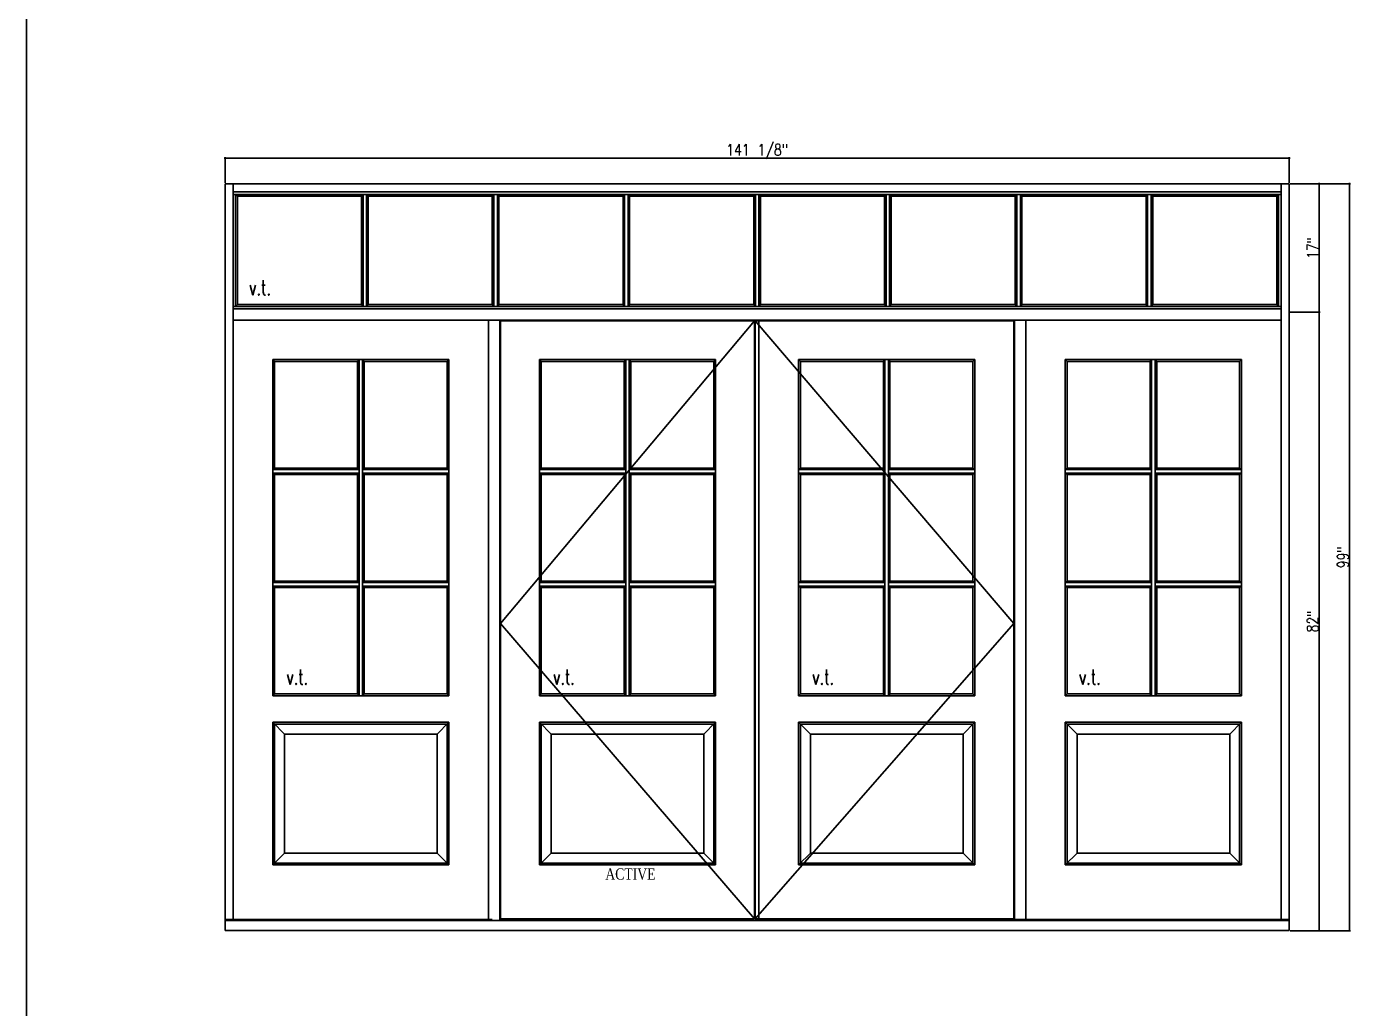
# Model space of a CAD drawing. Header units: inches. Extents: x 1985 to 11287, y 379 to 4336.
# Drawn here: x 9586.4 to 9762, y 4068.7 to 4198.9 of the extents above; entities that cross this region are included whole.
import ezdxf

# ---------------------------------------------------------------- set-up
doc = ezdxf.new("R2010")
doc.units = ezdxf.units.IN
doc.header["$MEASUREMENT"] = 0
doc.layers.get('0').update_dxf_attribs({"linetype": 'CONTINUOUS'})
doc.layers.get('Defpoints').update_dxf_attribs({"linetype": 'CONTINUOUS'})
for name, color, linetype in [('COTE1-1 99', 7, 'CONTINUOUS'), ('elevation 99', 7, 'CONTINUOUS'), ('opening side 99', 1, 'CONTINUOUS'), ('separation 99', 3, 'CONTINUOUS')]:
    doc.layers.add(name, color=color, linetype=linetype)
doc.styles.get("Standard").update_dxf_attribs({"font": 'txt.shx', "width": 0.8})
doc.styles.add('Times', font='times.ttf', dxfattribs={"width": 0.8})
doc.dimstyles.new('Elevation', dxfattribs={"dimscale": 2, "dimtxt": 0.75, "dimasz": 0.0625, "dimexe": 0.0625, "dimexo": 0.0625, "dimgap": 0.0625, "dimtad": 1, "dimdec": 5, "dimzin": 0, "dimdsep": 46, "dimlunit": 5, "dimtxsty": 'Standard', "dimblk1": 'OBLIQUE', "dimblk2": 'OBLIQUE', "dimsah": 1, "dimcen": 2, "dimdle": 0.0625, "dimclrd": 1, "dimclre": 1, "dimadec": 1, "dimazin": 0, "dimtfac": 0.375, "dimtdec": 5, "dimtmove": 0, "dimatfit": 3, "dimldrblk": 'OBLIQUE', "dimfxl": 1, "dimfrac": 2, "dimtolj": 1, "dimtzin": 0, "dimarcsym": 0})

# ---------------------------------------------------------------- blocks, each defined once
blk = doc.blocks.new('_OBLIQUE')
at = {"color": 0, "linetype": 'ByBlock'}
blk.add_line((-0.5, -0.5), (0.5, 0.5), dxfattribs=at)
blk = doc.blocks.new('*D319')
at = {"layer": 'COTE1-1 99', "color": 1, "lineweight": -2, "transparency": 16777216}
for p, q in [((9612.75, 4178.19), (9612.75, 4181.59)), ((9753.87, 4178.19), (9753.87, 4181.59)), ((9612.62, 4181.47), (9754, 4181.47))]:
    blk.add_line(p, q, dxfattribs=at)
at = {"layer": 'Defpoints', "color": 0, "transparency": 16777216}
for p in [(9753.87, 4181.47), (9612.75, 4178.06), (9753.87, 4178.06)]:
    blk.add_point(p, dxfattribs=at)
at = {"layer": 'COTE1-1 99', "color": 1, "lineweight": -2, "transparency": 16777216, "xscale": 0.125, "yscale": 0.125, "zscale": 0.125, "rotation": 180}
blk.add_blockref('_OBLIQUE', (9612.75, 4181.47), dxfattribs=at)
at = {"layer": 'COTE1-1 99', "color": 1, "lineweight": -2, "transparency": 16777216, "xscale": 0.125, "yscale": 0.125, "zscale": 0.125}
blk.add_blockref('_OBLIQUE', (9753.87, 4181.47), dxfattribs=at)
at = {"layer": 'COTE1-1 99', "color": 0, "transparency": 16777216, "insert": (9683.31, 4182.34), "char_height": 1.5, "attachment_point": 5}
blk.add_mtext('\\A1;141 1/8"', dxfattribs=at)
blk = doc.blocks.new('*D320')
at = {"layer": 'COTE1-1 99', "color": 1, "lineweight": -2, "transparency": 16777216}
for p, q in [((9757.88, 4160.94), (9757.88, 4178.19)), ((9754, 4178.06), (9758, 4178.06)), ((9754, 4161.06), (9758, 4161.06))]:
    blk.add_line(p, q, dxfattribs=at)
at = {"layer": 'Defpoints', "color": 0, "transparency": 16777216}
for p in [(9753.87, 4178.06), (9757.88, 4178.06), (9753.87, 4161.06)]:
    blk.add_point(p, dxfattribs=at)
at = {"layer": 'COTE1-1 99', "color": 1, "lineweight": -2, "transparency": 16777216, "xscale": 0.125, "yscale": 0.125, "zscale": 0.125}
for p, rotation in [((9757.88, 4178.06), 90), ((9757.88, 4161.06), 270)]:
    blk.add_blockref('_OBLIQUE', p, dxfattribs=dict(at, rotation=rotation))
at = {"layer": 'COTE1-1 99', "color": 0, "transparency": 16777216, "insert": (9757, 4169.56), "char_height": 1.5, "attachment_point": 5, "rotation": 90}
blk.add_mtext('\\A1;17"', dxfattribs=at)
blk = doc.blocks.new('*D321')
at = {"layer": 'COTE1-1 99', "color": 1, "lineweight": -2, "transparency": 16777216}
for p, q in [((9754, 4161.06), (9758, 4161.06)), ((9757.88, 4078.94), (9757.88, 4161.19)), ((9754, 4079.06), (9758, 4079.06))]:
    blk.add_line(p, q, dxfattribs=at)
at = {"layer": 'Defpoints', "color": 0, "transparency": 16777216}
for p in [(9753.87, 4161.06), (9757.88, 4161.06), (9753.87, 4079.06)]:
    blk.add_point(p, dxfattribs=at)
at = {"layer": 'COTE1-1 99', "color": 1, "lineweight": -2, "transparency": 16777216, "xscale": 0.125, "yscale": 0.125, "zscale": 0.125}
for p, rotation in [((9757.88, 4161.06), 90), ((9757.88, 4079.06), 270)]:
    blk.add_blockref('_OBLIQUE', p, dxfattribs=dict(at, rotation=rotation))
at = {"layer": 'COTE1-1 99', "color": 0, "transparency": 16777216, "insert": (9757, 4120.06), "char_height": 1.5, "attachment_point": 5, "rotation": 90}
blk.add_mtext('\\A1;82"', dxfattribs=at)
blk = doc.blocks.new('*D322')
at = {"layer": 'COTE1-1 99', "color": 1, "lineweight": -2, "transparency": 16777216}
for p, q in [((9761.9, 4078.94), (9761.9, 4178.19)), ((9754, 4178.06), (9762.02, 4178.06)), ((9754, 4079.06), (9762.02, 4079.06))]:
    blk.add_line(p, q, dxfattribs=at)
at = {"layer": 'Defpoints', "color": 0, "transparency": 16777216}
for p in [(9753.87, 4178.06), (9761.9, 4178.06), (9753.87, 4079.06)]:
    blk.add_point(p, dxfattribs=at)
at = {"layer": 'COTE1-1 99', "color": 1, "lineweight": -2, "transparency": 16777216, "xscale": 0.125, "yscale": 0.125, "zscale": 0.125}
for p, rotation in [((9761.9, 4178.06), 90), ((9761.9, 4079.06), 270)]:
    blk.add_blockref('_OBLIQUE', p, dxfattribs=dict(at, rotation=rotation))
at = {"layer": 'COTE1-1 99', "color": 0, "transparency": 16777216, "insert": (9761.02, 4128.56), "char_height": 1.5, "attachment_point": 5, "rotation": 90}
blk.add_mtext('\\A1;99"', dxfattribs=at)

msp = doc.modelspace()

# ---------------------------------------------------------------- linework, layer by layer
at = {"layer": 'elevation 99'}
for p, q in [((9753.872025, 4178.062173), (9612.747025, 4178.062173)), ((9612.747025, 4178.062173), (9612.747025, 4079.062173)), ((9613.809525, 4178.062173), (9613.809525, 4080.521703)), ((9752.809525, 4176.999673), (9613.809525, 4176.999673)), ((9613.809525, 4176.678223), (9631.511283, 4176.678223)), ((9614.13042, 4176.678223), (9614.13042, 4161.821097)), ((9614.371491, 4176.437151), (9614.13042, 4176.678223)), ((9614.371491, 4176.437151), (9614.371491, 4162.062169)), ((9614.371491, 4176.437151), (9625.277875, 4176.437151)), ((9625.277875, 4176.437151), (9630.840483, 4176.437151)), ((9630.840483, 4176.437151), (9631.044683, 4176.678223)), ((9630.840483, 4162.062169), (9630.840483, 4176.437151)), ((9631.044683, 4161.821097), (9631.044683, 4176.678223)), ((9631.474412, 4176.678223), (9643.321238, 4176.678223)), ((9631.511283, 4161.821097), (9631.511283, 4176.678223)), ((9631.511283, 4176.678223), (9631.715483, 4176.437151)), ((9631.715483, 4162.062169), (9631.715483, 4176.437151)), ((9631.715483, 4176.437151), (9643.080166, 4176.437151)), ((9631.715483, 4176.437151), (9631.715483, 4162.062169)), ((9643.080166, 4176.437151), (9648.184475, 4176.437151)), ((9643.321238, 4176.678223), (9687.849512, 4176.678223)), ((9648.184475, 4176.437151), (9648.388675, 4176.678223)), ((9648.184475, 4162.062169), (9648.184475, 4176.437151)), ((9648.388675, 4161.821097), (9648.388675, 4176.678223)), ((9648.855275, 4176.678223), (9649.059475, 4176.437151)), ((9648.855275, 4161.821097), (9648.855275, 4176.678223)), ((9649.059475, 4176.437151), (9665.528425, 4176.437151)), ((9649.059475, 4162.062169), (9649.059475, 4176.437151)), ((9665.528425, 4176.437151), (9665.732625, 4176.678223)), ((9665.528425, 4162.062169), (9665.528425, 4176.437151)), ((9665.732625, 4161.821097), (9665.732625, 4176.678223)), ((9666.199225, 4161.821097), (9666.199225, 4176.678223)), ((9666.403425, 4176.437151), (9666.199225, 4176.678223)), ((9666.403425, 4162.062169), (9666.403425, 4176.437151)), ((9666.403425, 4176.437151), (9682.871875, 4176.437151)), ((9682.871875, 4176.437151), (9678.528166, 4176.437151)), ((9723.797512, 4176.678223), (9678.769238, 4176.678223)), ((9682.871875, 4176.437151), (9683.076075, 4176.678223)), ((9682.871875, 4176.437151), (9683.076075, 4176.678223)), ((9682.871875, 4162.062169), (9682.871875, 4176.437151)), ((9682.871875, 4162.062169), (9682.871875, 4176.437151)), ((9683.076075, 4161.821097), (9683.076075, 4176.678223)), ((9683.076075, 4161.821097), (9683.076075, 4176.678223)), ((9683.542675, 4161.821097), (9683.542675, 4176.678223)), ((9683.746875, 4176.437151), (9683.542675, 4176.678223)), ((9683.746875, 4176.437151), (9683.542675, 4176.678223)), ((9683.542675, 4161.821097), (9683.542675, 4176.678223)), ((9700.215325, 4176.437151), (9683.746875, 4176.437151)), ((9683.746875, 4162.062169), (9683.746875, 4176.437151)), ((9683.746875, 4176.437151), (9688.090583, 4176.437151)), ((9683.746875, 4162.062169), (9683.746875, 4176.437151)), ((9700.215325, 4176.437151), (9700.419525, 4176.678223)), ((9700.215325, 4162.062169), (9700.215325, 4176.437151)), ((9700.419525, 4161.821097), (9700.419525, 4176.678223)), ((9701.090325, 4176.437151), (9700.886125, 4176.678223)), ((9700.886125, 4161.821097), (9700.886125, 4176.678223)), ((9701.090325, 4162.062169), (9701.090325, 4176.437151)), ((9717.559275, 4176.437151), (9701.090325, 4176.437151)), ((9717.763475, 4176.678223), (9717.559275, 4176.437151)), ((9717.559275, 4162.062169), (9717.559275, 4176.437151)), ((9717.763475, 4161.821097), (9717.763475, 4176.678223)), ((9718.230075, 4161.821097), (9718.230075, 4176.678223)), ((9718.434275, 4176.437151), (9718.230075, 4176.678223)), ((9724.038583, 4176.437151), (9718.434275, 4176.437151)), ((9718.434275, 4162.062169), (9718.434275, 4176.437151)), ((9735.144338, 4176.678223), (9723.797512, 4176.678223)), ((9734.903266, 4176.437151), (9724.038583, 4176.437151)), ((9735.107466, 4176.678223), (9734.903266, 4176.437151)), ((9734.903266, 4176.437151), (9734.903266, 4162.062169)), ((9734.903266, 4162.062169), (9734.903266, 4176.437151)), ((9735.107466, 4161.821097), (9735.107466, 4176.678223)), ((9752.809525, 4176.678223), (9735.107466, 4176.678223)), ((9735.778266, 4176.437151), (9735.574066, 4176.678223)), ((9735.574066, 4161.821097), (9735.574066, 4176.678223)), ((9735.778266, 4162.062169), (9735.778266, 4176.437151)), ((9741.340875, 4176.437151), (9735.778266, 4176.437151)), ((9752.247258, 4176.437151), (9741.340875, 4176.437151)), ((9752.247258, 4176.437151), (9752.488329, 4176.678223)), ((9752.247258, 4176.437151), (9752.247258, 4162.062169)), ((9752.488329, 4176.678223), (9752.488329, 4161.821097)), ((9752.809525, 4080.521703), (9752.809525, 4178.062173)), ((9753.872025, 4079.062173), (9753.872025, 4178.062173)), ((9613.809525, 4161.821097), (9631.511283, 4161.821097)), ((9613.809525, 4161.499673), (9613.809525, 4159.437173)), ((9613.809525, 4161.49021), (9752.809525, 4161.49021)), ((9614.371491, 4162.062169), (9614.13042, 4161.821097)), ((9614.371491, 4162.062169), (9625.277875, 4162.062169)), ((9625.277875, 4162.062169), (9630.840483, 4162.062169)), ((9630.840483, 4162.062169), (9631.044683, 4161.821097)), ((9631.474412, 4161.821097), (9643.321238, 4161.821097)), ((9631.511283, 4161.821097), (9631.715483, 4162.062169)), ((9631.715483, 4162.062169), (9643.080166, 4162.062169)), ((9643.080166, 4162.062169), (9648.184475, 4162.062169)), ((9643.321238, 4161.821097), (9687.849512, 4161.821097)), ((9648.184475, 4162.062169), (9648.388675, 4161.821097)), ((9648.855275, 4161.821097), (9649.059475, 4162.062169)), ((9649.059475, 4162.062169), (9665.528425, 4162.062169)), ((9665.528425, 4162.062169), (9665.732625, 4161.821097)), ((9666.199225, 4161.821097), (9666.403425, 4162.062169)), ((9666.403425, 4162.062169), (9682.871875, 4162.062169)), ((9682.871875, 4162.062169), (9678.528166, 4162.062169)), ((9723.797512, 4161.821097), (9678.769238, 4161.821097)), ((9683.076075, 4161.821097), (9682.871875, 4162.062169)), ((9682.871875, 4162.062169), (9683.076075, 4161.821097)), ((9683.542675, 4161.821097), (9683.076075, 4161.821097)), ((9683.076075, 4161.821097), (9683.542675, 4161.821097)), ((9683.746875, 4162.062169), (9683.542675, 4161.821097)), ((9683.542675, 4161.821097), (9683.746875, 4162.062169)), ((9700.215325, 4162.062169), (9683.746875, 4162.062169)), ((9683.746875, 4162.062169), (9688.090583, 4162.062169)), ((9700.419525, 4161.821097), (9700.215325, 4162.062169)), ((9701.090325, 4162.062169), (9700.886125, 4161.821097)), ((9717.559275, 4162.062169), (9701.090325, 4162.062169)), ((9717.763475, 4161.821097), (9717.559275, 4162.062169)), ((9718.434275, 4162.062169), (9718.230075, 4161.821097)), ((9724.038583, 4162.062169), (9718.434275, 4162.062169)), ((9735.144338, 4161.821097), (9723.797512, 4161.821097)), ((9734.903266, 4162.062169), (9724.038583, 4162.062169)), ((9735.107466, 4161.821097), (9734.903266, 4162.062169)), ((9752.809525, 4161.821097), (9735.107466, 4161.821097)), ((9735.778266, 4162.062169), (9735.574066, 4161.821097)), ((9741.340875, 4162.062169), (9735.778266, 4162.062169)), ((9752.247258, 4162.062169), (9741.340875, 4162.062169)), ((9752.247258, 4162.062169), (9752.488329, 4161.821097)), ((9683.059525, 4159.999673), (9613.809525, 4159.999673)), ((9647.684525, 4159.999673), (9647.684525, 4080.521703)), ((9649.184525, 4080.521703), (9649.184525, 4159.999673)), ((9649.278225, 4159.905973), (9682.965725, 4159.905973)), ((9649.278225, 4159.905973), (9649.278225, 4080.652644)), ((9682.965725, 4080.652694), (9682.965725, 4159.905973)), ((9717.340825, 4159.905973), (9683.059475, 4159.905973)), ((9683.059475, 4080.652694), (9683.059475, 4159.905973)), ((9719.497025, 4159.999673), (9683.059525, 4159.999673)), ((9683.559475, 4080.652694), (9683.559475, 4159.905973)), ((9717.340775, 4080.652644), (9717.340775, 4159.905923)), ((9717.340825, 4159.905973), (9717.340825, 4080.652644)), ((9717.434525, 4080.521703), (9717.434525, 4159.999673)), ((9752.809525, 4159.999673), (9717.434525, 4159.999673)), ((9717.434525, 4159.999673), (9717.434525, 4080.521703)), ((9718.934525, 4159.999673), (9718.934525, 4080.521703)), ((9619.068438, 4154.767496), (9619.068438, 4110.200502)), ((9619.068438, 4154.767496), (9642.425611, 4154.767496)), ((9619.30951, 4154.499625), (9619.068438, 4154.767496)), ((9619.30951, 4154.499625), (9619.30951, 4140.396125)), ((9619.30951, 4154.499625), (9630.309525, 4154.499625)), ((9630.309525, 4154.499625), (9630.513725, 4154.767496)), ((9630.309525, 4154.499625), (9630.309525, 4140.396125)), ((9630.513725, 4154.767496), (9630.513725, 4110.200502)), ((9630.980325, 4154.767496), (9630.980325, 4110.200502)), ((9630.980325, 4154.767496), (9631.184525, 4154.499625)), ((9631.184525, 4154.499625), (9631.184525, 4140.396125)), ((9631.184525, 4154.499625), (9642.18454, 4154.499625)), ((9642.18454, 4154.499625), (9642.425611, 4154.767496)), ((9642.18454, 4154.499625), (9642.18454, 4140.396125)), ((9642.425611, 4154.767496), (9642.425611, 4110.200502)), ((9654.68451, 4154.499625), (9654.443438, 4154.767496)), ((9677.800611, 4154.767496), (9654.443438, 4154.767496)), ((9654.443438, 4154.767496), (9654.443438, 4110.200502)), ((9665.684525, 4154.499625), (9654.68451, 4154.499625)), ((9654.68451, 4154.499625), (9654.68451, 4140.396125)), ((9665.888725, 4154.767496), (9665.684525, 4154.499625)), ((9665.684525, 4154.499625), (9665.684525, 4140.396125)), ((9665.888725, 4154.767496), (9665.888725, 4110.200502)), ((9666.559525, 4154.499625), (9666.355325, 4154.767496)), ((9666.355325, 4154.767496), (9666.355325, 4110.200502)), ((9666.559525, 4154.499625), (9666.559525, 4140.396125)), ((9677.55954, 4154.499625), (9666.559525, 4154.499625)), ((9677.55954, 4154.499625), (9677.800611, 4154.767496)), ((9677.55954, 4154.499625), (9677.55954, 4140.396125)), ((9677.800611, 4154.767496), (9677.800611, 4110.200502)), ((9688.818438, 4154.767496), (9688.818438, 4110.200502)), ((9688.818438, 4154.767496), (9712.175611, 4154.767496)), ((9689.05951, 4154.499625), (9688.818438, 4154.767496)), ((9689.05951, 4154.499625), (9689.05951, 4140.396125)), ((9689.05951, 4154.499625), (9700.059525, 4154.499625)), ((9700.059525, 4154.499625), (9700.263725, 4154.767496)), ((9700.059525, 4154.499625), (9700.059525, 4140.396125)), ((9700.263725, 4154.767496), (9700.263725, 4110.200502)), ((9700.730325, 4154.767496), (9700.730325, 4110.200502)), ((9700.730325, 4154.767496), (9700.934525, 4154.499625)), ((9700.934525, 4154.499625), (9700.934525, 4140.396125)), ((9700.934525, 4154.499625), (9711.93454, 4154.499625)), ((9711.93454, 4154.499625), (9712.175611, 4154.767496)), ((9711.93454, 4154.499625), (9711.93454, 4140.396125)), ((9712.175611, 4154.767496), (9712.175611, 4110.200502)), ((9724.43451, 4154.499625), (9724.193438, 4154.767496)), ((9724.193438, 4154.767496), (9747.550611, 4154.767496)), ((9724.193438, 4154.767496), (9724.193438, 4110.200502)), ((9724.43451, 4154.499625), (9735.434525, 4154.499625)), ((9724.43451, 4154.499625), (9724.43451, 4140.396125)), ((9735.434525, 4154.499625), (9735.638725, 4154.767496)), ((9735.434525, 4154.499625), (9735.434525, 4140.396125)), ((9735.638725, 4154.767496), (9735.638725, 4110.200502)), ((9736.105325, 4154.767496), (9736.309525, 4154.499625)), ((9736.105325, 4154.767496), (9736.105325, 4110.200502)), ((9736.309525, 4154.499625), (9747.30954, 4154.499625)), ((9736.309525, 4154.499625), (9736.309525, 4140.396125)), ((9747.30954, 4154.499625), (9747.550611, 4154.767496)), ((9747.30954, 4154.499625), (9747.30954, 4140.396125)), ((9747.550611, 4154.767496), (9747.550611, 4110.200502)), ((9619.30951, 4140.396125), (9619.068438, 4140.191925)), ((9619.068438, 4140.191925), (9630.513725, 4140.191925)), ((9619.068438, 4139.725325), (9630.513725, 4139.725325)), ((9619.30951, 4139.521125), (9619.068438, 4139.725325)), ((9619.30951, 4140.396125), (9630.309525, 4140.396125)), ((9619.30951, 4139.521125), (9630.309525, 4139.521125)), ((9619.30951, 4139.521125), (9619.30951, 4125.417625)), ((9630.309525, 4140.396125), (9630.513725, 4140.191925)), ((9630.309525, 4139.521125), (9630.513725, 4139.725325)), ((9630.309525, 4139.521125), (9630.309525, 4125.417625)), ((9631.184525, 4140.396125), (9630.980325, 4140.191925)), ((9630.980325, 4140.191925), (9642.425611, 4140.191925)), ((9631.184525, 4139.521125), (9630.980325, 4139.725325)), ((9630.980325, 4139.725325), (9642.425611, 4139.725325)), ((9631.184525, 4140.396125), (9642.18454, 4140.396125)), ((9631.184525, 4139.521125), (9642.18454, 4139.521125)), ((9631.184525, 4139.521125), (9631.184525, 4125.417625)), ((9642.18454, 4140.396125), (9642.425611, 4140.191925)), ((9642.18454, 4139.521125), (9642.425611, 4139.725325)), ((9642.18454, 4139.521125), (9642.18454, 4125.417625)), ((9654.68451, 4140.396125), (9654.443438, 4140.191925)), ((9665.888725, 4140.191925), (9654.443438, 4140.191925)), ((9665.888725, 4139.725325), (9654.443438, 4139.725325)), ((9654.68451, 4139.521125), (9654.443438, 4139.725325)), ((9665.684525, 4140.396125), (9654.68451, 4140.396125)), ((9665.684525, 4139.521125), (9654.68451, 4139.521125)), ((9654.68451, 4139.521125), (9654.68451, 4125.417625)), ((9665.684525, 4140.396125), (9665.888725, 4140.191925)), ((9665.684525, 4139.521125), (9665.888725, 4139.725325)), ((9665.684525, 4139.521125), (9665.684525, 4125.417625)), ((9666.559525, 4140.396125), (9666.355325, 4140.191925)), ((9677.800611, 4140.191925), (9666.355325, 4140.191925)), ((9666.559525, 4139.521125), (9666.355325, 4139.725325)), ((9677.800611, 4139.725325), (9666.355325, 4139.725325)), ((9677.55954, 4140.396125), (9666.559525, 4140.396125)), ((9666.559525, 4139.521125), (9666.559525, 4125.417625)), ((9677.55954, 4139.521125), (9666.559525, 4139.521125)), ((9677.55954, 4140.396125), (9677.800611, 4140.191925)), ((9677.55954, 4139.521125), (9677.800611, 4139.725325)), ((9677.55954, 4139.521125), (9677.55954, 4125.417625)), ((9689.05951, 4140.396125), (9688.818438, 4140.191925)), ((9688.818438, 4140.191925), (9700.263725, 4140.191925)), ((9688.818438, 4139.725325), (9700.263725, 4139.725325)), ((9689.05951, 4139.521125), (9688.818438, 4139.725325)), ((9689.05951, 4140.396125), (9700.059525, 4140.396125)), ((9689.05951, 4139.521125), (9700.059525, 4139.521125)), ((9689.05951, 4139.521125), (9689.05951, 4125.417625)), ((9700.059525, 4140.396125), (9700.263725, 4140.191925)), ((9700.059525, 4139.521125), (9700.263725, 4139.725325)), ((9700.059525, 4139.521125), (9700.059525, 4125.417625)), ((9700.934525, 4140.396125), (9700.730325, 4140.191925)), ((9700.730325, 4140.191925), (9712.175611, 4140.191925)), ((9700.934525, 4139.521125), (9700.730325, 4139.725325)), ((9700.730325, 4139.725325), (9712.175611, 4139.725325)), ((9700.934525, 4140.396125), (9711.93454, 4140.396125)), ((9700.934525, 4139.521125), (9711.93454, 4139.521125)), ((9700.934525, 4139.521125), (9700.934525, 4125.417625)), ((9711.93454, 4140.396125), (9712.175611, 4140.191925)), ((9711.93454, 4139.521125), (9712.175611, 4139.725325)), ((9711.93454, 4139.521125), (9711.93454, 4125.417625)), ((9724.43451, 4140.396125), (9724.193438, 4140.191925)), ((9724.193438, 4140.191925), (9735.638725, 4140.191925)), ((9724.43451, 4139.521125), (9724.193438, 4139.725325)), ((9724.193438, 4139.725325), (9735.638725, 4139.725325)), ((9724.43451, 4140.396125), (9735.434525, 4140.396125)), ((9724.43451, 4139.521125), (9724.43451, 4125.417625)), ((9724.43451, 4139.521125), (9735.434525, 4139.521125)), ((9735.434525, 4140.396125), (9735.638725, 4140.191925)), ((9735.434525, 4139.521125), (9735.638725, 4139.725325)), ((9735.434525, 4139.521125), (9735.434525, 4125.417625)), ((9736.309525, 4140.396125), (9736.105325, 4140.191925)), ((9736.105325, 4140.191925), (9747.550611, 4140.191925)), ((9736.105325, 4139.725325), (9747.550611, 4139.725325)), ((9736.309525, 4139.521125), (9736.105325, 4139.725325)), ((9736.309525, 4140.396125), (9747.30954, 4140.396125)), ((9736.309525, 4139.521125), (9736.309525, 4125.417625)), ((9736.309525, 4139.521125), (9747.30954, 4139.521125)), ((9747.30954, 4140.396125), (9747.550611, 4140.191925)), ((9747.30954, 4139.521125), (9747.550611, 4139.725325)), ((9747.30954, 4139.521125), (9747.30954, 4125.417625)), ((9619.30951, 4125.417625), (9619.068438, 4125.213425)), ((9619.30951, 4125.417625), (9630.309525, 4125.417625)), ((9631.184525, 4125.417625), (9642.18454, 4125.417625)), ((9642.18454, 4125.417625), (9642.425611, 4125.213425)), ((9654.68451, 4125.417625), (9654.443438, 4125.213425)), ((9665.684525, 4125.417625), (9654.68451, 4125.417625)), ((9677.55954, 4125.417625), (9666.559525, 4125.417625)), ((9677.55954, 4125.417625), (9677.800611, 4125.213425)), ((9689.05951, 4125.417625), (9688.818438, 4125.213425)), ((9689.05951, 4125.417625), (9700.059525, 4125.417625)), ((9700.934525, 4125.417625), (9711.93454, 4125.417625)), ((9711.93454, 4125.417625), (9712.175611, 4125.213425)), ((9724.43451, 4125.417625), (9724.193438, 4125.213425)), ((9724.43451, 4125.417625), (9735.434525, 4125.417625)), ((9736.309525, 4125.417625), (9747.30954, 4125.417625)), ((9747.30954, 4125.417625), (9747.550611, 4125.213425)), ((9619.068438, 4125.213425), (9630.513725, 4125.213425)), ((9619.068438, 4124.751273), (9630.513725, 4124.751273)), ((9619.30951, 4124.547073), (9630.309525, 4124.547073)), ((9619.30951, 4124.547073), (9619.30951, 4110.441573)), ((9630.309525, 4124.547073), (9630.309525, 4110.441573)), ((9630.980325, 4125.213425), (9642.425611, 4125.213425)), ((9630.980325, 4124.751273), (9642.425611, 4124.751273)), ((9631.184525, 4124.547073), (9631.184525, 4110.441573)), ((9631.184525, 4124.547073), (9642.18454, 4124.547073)), ((9642.18454, 4124.547073), (9642.425611, 4124.751273)), ((9642.18454, 4124.547073), (9642.18454, 4110.441573)), ((9665.888725, 4125.213425), (9654.443438, 4125.213425)), ((9665.888725, 4124.751273), (9654.443438, 4124.751273)), ((9654.68451, 4124.547073), (9654.443438, 4124.751273)), ((9665.684525, 4124.547073), (9654.68451, 4124.547073)), ((9654.68451, 4124.547073), (9654.68451, 4110.441573)), ((9665.684525, 4124.547073), (9665.684525, 4110.441573)), ((9677.800611, 4125.213425), (9666.355325, 4125.213425)), ((9677.800611, 4124.751273), (9666.355325, 4124.751273)), ((9666.559525, 4124.547073), (9666.559525, 4110.441573)), ((9677.55954, 4124.547073), (9666.559525, 4124.547073)), ((9677.55954, 4124.547073), (9677.55954, 4110.441573)), ((9688.818438, 4125.213425), (9700.263725, 4125.213425)), ((9688.818438, 4124.751273), (9700.263725, 4124.751273)), ((9689.05951, 4124.547073), (9700.059525, 4124.547073)), ((9689.05951, 4124.547073), (9689.05951, 4110.441573)), ((9700.059525, 4124.547073), (9700.059525, 4110.441573)), ((9700.730325, 4125.213425), (9712.175611, 4125.213425)), ((9700.730325, 4124.751273), (9712.175611, 4124.751273)), ((9700.934525, 4124.547073), (9700.934525, 4110.441573)), ((9700.934525, 4124.547073), (9711.93454, 4124.547073)), ((9711.93454, 4124.547073), (9712.175611, 4124.751273)), ((9711.93454, 4124.547073), (9711.93454, 4110.441573)), ((9724.193438, 4125.213425), (9735.638725, 4125.213425)), ((9724.193438, 4124.751273), (9735.638725, 4124.751273)), ((9724.43451, 4124.547073), (9724.43451, 4110.441573)), ((9724.43451, 4124.547073), (9735.434525, 4124.547073)), ((9735.434525, 4124.547073), (9735.434525, 4110.441573)), ((9736.105325, 4125.213425), (9747.550611, 4125.213425)), ((9736.105325, 4124.751273), (9747.550611, 4124.751273)), ((9736.309525, 4124.547073), (9747.30954, 4124.547073)), ((9736.309525, 4124.547073), (9736.309525, 4110.441573)), ((9747.30954, 4124.547073), (9747.550611, 4124.751273)), ((9747.30954, 4124.547073), (9747.30954, 4110.441573)), ((9619.068438, 4110.200502), (9619.30951, 4110.441573)), ((9619.068438, 4110.200502), (9642.425611, 4110.200502)), ((9619.30951, 4110.441573), (9630.309525, 4110.441573)), ((9630.309525, 4110.441573), (9630.513725, 4110.200502)), ((9631.184525, 4110.441573), (9630.980325, 4110.200502)), ((9631.184525, 4110.441573), (9642.18454, 4110.441573)), ((9642.425611, 4110.200502), (9642.18454, 4110.441573)), ((9654.443438, 4110.200502), (9654.68451, 4110.441573)), ((9677.800611, 4110.200502), (9654.443438, 4110.200502)), ((9665.684525, 4110.441573), (9654.68451, 4110.441573)), ((9665.684525, 4110.441573), (9665.888725, 4110.200502)), ((9666.559525, 4110.441573), (9666.355325, 4110.200502)), ((9677.55954, 4110.441573), (9666.559525, 4110.441573)), ((9677.800611, 4110.200502), (9677.55954, 4110.441573)), ((9688.818438, 4110.200502), (9689.05951, 4110.441573)), ((9688.818438, 4110.200502), (9712.175611, 4110.200502)), ((9689.05951, 4110.441573), (9700.059525, 4110.441573)), ((9700.059525, 4110.441573), (9700.263725, 4110.200502)), ((9700.934525, 4110.441573), (9700.730325, 4110.200502)), ((9700.934525, 4110.441573), (9711.93454, 4110.441573)), ((9712.175611, 4110.200502), (9711.93454, 4110.441573)), ((9724.193438, 4110.200502), (9724.43451, 4110.441573)), ((9724.193438, 4110.200502), (9747.550611, 4110.200502)), ((9724.43451, 4110.441573), (9735.434525, 4110.441573)), ((9735.434525, 4110.441573), (9735.638725, 4110.200502)), ((9736.309525, 4110.441573), (9736.105325, 4110.200502)), ((9736.309525, 4110.441573), (9747.30954, 4110.441573)), ((9747.550611, 4110.200502), (9747.30954, 4110.441573)), ((9619.068379, 4106.682645), (9642.425655, 4106.682645)), ((9619.068379, 4087.780587), (9619.068379, 4106.682645)), ((9620.621951, 4105.129023), (9619.068379, 4106.682645)), ((9619.309451, 4106.441523), (9642.184584, 4106.441523)), ((9619.309451, 4088.021659), (9619.309451, 4106.441523)), ((9642.425655, 4106.682645), (9640.872084, 4105.129023)), ((9642.184584, 4088.021659), (9642.184584, 4106.441523)), ((9642.425655, 4087.780587), (9642.425655, 4106.682645)), ((9655.996951, 4105.129023), (9654.443379, 4106.682645)), ((9654.443379, 4087.780587), (9654.443379, 4106.682645)), ((9654.443379, 4106.682645), (9677.800655, 4106.682645)), ((9654.684451, 4088.021659), (9654.684451, 4106.441523)), ((9654.684451, 4106.441523), (9677.559584, 4106.441523)), ((9677.800655, 4106.682645), (9676.247084, 4105.129023)), ((9677.559584, 4088.021659), (9677.559584, 4106.441523)), ((9677.800655, 4087.780587), (9677.800655, 4106.682645)), ((9690.371951, 4105.129023), (9688.818379, 4106.682645)), ((9688.818379, 4087.780587), (9688.818379, 4106.682645)), ((9688.818379, 4106.682645), (9712.175655, 4106.682645)), ((9689.059451, 4088.021659), (9689.059451, 4106.441523)), ((9689.059451, 4106.441523), (9711.934584, 4106.441523)), ((9712.175655, 4106.682645), (9710.622084, 4105.129023)), ((9711.934584, 4088.021659), (9711.934584, 4106.441523)), ((9712.175655, 4087.780587), (9712.175655, 4106.682645)), ((9725.746951, 4105.129023), (9724.193379, 4106.682645)), ((9724.193379, 4087.780587), (9724.193379, 4106.682645)), ((9724.193379, 4106.682645), (9747.550655, 4106.682645)), ((9724.434451, 4088.021659), (9724.434451, 4106.441523)), ((9724.434451, 4106.441523), (9747.309584, 4106.441523)), ((9747.550655, 4106.682645), (9745.997084, 4105.129023)), ((9747.309584, 4088.021659), (9747.309584, 4106.441523)), ((9747.550655, 4087.780587), (9747.550655, 4106.682645)), ((9620.621951, 4105.129023), (9640.872084, 4105.129023)), ((9620.621951, 4089.334159), (9620.621951, 4105.129023)), ((9640.872084, 4089.334159), (9640.872084, 4105.129023)), ((9655.996951, 4089.334159), (9655.996951, 4105.129023)), ((9655.996951, 4105.129023), (9676.247084, 4105.129023)), ((9676.247084, 4089.334159), (9676.247084, 4105.129023)), ((9690.371951, 4089.334159), (9690.371951, 4105.129023)), ((9690.371951, 4105.129023), (9710.622084, 4105.129023)), ((9710.622084, 4089.334159), (9710.622084, 4105.129023)), ((9725.746951, 4089.334159), (9725.746951, 4105.129023)), ((9725.746951, 4105.129023), (9745.997084, 4105.129023)), ((9745.997084, 4089.334159), (9745.997084, 4105.129023)), ((9619.068379, 4087.780587), (9620.621951, 4089.334159)), ((9620.621951, 4089.334159), (9640.872084, 4089.334159)), ((9642.425655, 4087.780587), (9640.872084, 4089.334159)), ((9654.443379, 4087.780587), (9655.996951, 4089.334159)), ((9655.996951, 4089.334159), (9676.247084, 4089.334159)), ((9677.800655, 4087.780587), (9676.247084, 4089.334159)), ((9688.818379, 4087.780587), (9690.371951, 4089.334159)), ((9690.371951, 4089.334159), (9710.622084, 4089.334159)), ((9712.175655, 4087.780587), (9710.622084, 4089.334159)), ((9724.193379, 4087.780587), (9725.746951, 4089.334159)), ((9725.746951, 4089.334159), (9745.997084, 4089.334159)), ((9747.550655, 4087.780587), (9745.997084, 4089.334159)), ((9619.068379, 4087.780587), (9642.425655, 4087.780587)), ((9619.309451, 4088.021659), (9642.184584, 4088.021659)), ((9654.443379, 4087.780587), (9677.800655, 4087.780587)), ((9654.684451, 4088.021659), (9677.559584, 4088.021659)), ((9688.818379, 4087.780587), (9712.175655, 4087.780587)), ((9689.059451, 4088.021659), (9711.934584, 4088.021659)), ((9724.193379, 4087.780587), (9747.550655, 4087.780587)), ((9724.434451, 4088.021659), (9747.309584, 4088.021659)), ((9612.747025, 4080.521703), (9613.809525, 4080.521703)), ((9612.747025, 4080.405873), (9682.497025, 4080.405873)), ((9613.809525, 4080.521703), (9648.184525, 4080.521703)), ((9682.965725, 4080.652694), (9649.278225, 4080.652644)), ((9682.497025, 4080.405873), (9719.497025, 4080.405873)), ((9683.059475, 4080.652644), (9717.340825, 4080.652644)), ((9716.872025, 4080.405873), (9753.872025, 4080.405873)), ((9717.434525, 4080.521703), (9752.809525, 4080.521703)), ((9717.434525, 4080.521703), (9719.497025, 4080.521703)), ((9752.809525, 4080.521703), (9753.872025, 4080.521703)), ((9612.747025, 4079.062173), (9640.622025, 4079.062173)), ((9612.747025, 4079.062173), (9647.122025, 4079.062173)), ((9612.747025, 4079.062173), (9649.747025, 4079.062173)), ((9612.747025, 4079.062173), (9640.622025, 4079.062173)), ((9612.747025, 4079.062173), (9647.122025, 4079.062173)), ((9612.747025, 4079.062173), (9649.747025, 4079.062173)), ((9612.747025, 4079.062173), (9640.622025, 4079.062173)), ((9612.747025, 4079.062173), (9647.122025, 4079.062173)), ((9612.747025, 4079.062173), (9649.747025, 4079.062173)), ((9612.747025, 4079.062173), (9649.747025, 4079.062173)), ((9612.747025, 4079.062173), (9647.122025, 4079.062173)), ((9612.747025, 4079.062173), (9640.622025, 4079.062173)), ((9647.122025, 4079.062173), (9719.497025, 4079.062173)), ((9647.122025, 4079.062173), (9678.122025, 4079.062173)), ((9647.122025, 4079.062173), (9719.497025, 4079.062173)), ((9647.122025, 4079.062173), (9678.122025, 4079.062173)), ((9647.122025, 4079.062173), (9719.497025, 4079.062173)), ((9647.122025, 4079.062173), (9678.122025, 4079.062173)), ((9647.122025, 4079.062173), (9719.497025, 4079.062173)), ((9647.122025, 4079.062173), (9678.122025, 4079.062173)), ((9716.872025, 4079.062173), (9745.747025, 4079.062173)), ((9716.872025, 4079.062173), (9752.247025, 4079.062173)), ((9716.872025, 4079.062173), (9753.872025, 4079.062173)), ((9716.872025, 4079.062173), (9745.747025, 4079.062173)), ((9716.872025, 4079.062173), (9752.247025, 4079.062173)), ((9716.872025, 4079.062173), (9753.872025, 4079.062173)), ((9716.872025, 4079.062173), (9753.872025, 4079.062173)), ((9716.872025, 4079.062173), (9752.247025, 4079.062173)), ((9716.872025, 4079.062173), (9745.747025, 4079.062173))]:
    msp.add_line(p, q, dxfattribs=at)
at = {"layer": 'elevation 99', "color": 7}
for p, q in [((9630.309525, 4125.417625), (9630.513725, 4125.213425)), ((9631.184525, 4125.417625), (9630.980325, 4125.213425)), ((9665.684525, 4125.417625), (9665.888725, 4125.213425)), ((9666.559525, 4125.417625), (9666.355325, 4125.213425)), ((9700.059525, 4125.417625), (9700.263725, 4125.213425)), ((9700.934525, 4125.417625), (9700.730325, 4125.213425)), ((9735.434525, 4125.417625), (9735.638725, 4125.213425)), ((9736.309525, 4125.417625), (9736.105325, 4125.213425)), ((9619.30951, 4124.547073), (9619.068438, 4124.751273)), ((9630.309525, 4124.547073), (9630.513725, 4124.751273)), ((9631.184525, 4124.547073), (9630.980325, 4124.751273)), ((9665.684525, 4124.547073), (9665.888725, 4124.751273)), ((9666.559525, 4124.547073), (9666.355325, 4124.751273)), ((9677.55954, 4124.547073), (9677.800611, 4124.751273)), ((9689.05951, 4124.547073), (9688.818438, 4124.751273)), ((9700.059525, 4124.547073), (9700.263725, 4124.751273)), ((9700.934525, 4124.547073), (9700.730325, 4124.751273)), ((9724.43451, 4124.547073), (9724.193438, 4124.751273)), ((9735.434525, 4124.547073), (9735.638725, 4124.751273)), ((9736.309525, 4124.547073), (9736.105325, 4124.751273))]:
    msp.add_line(p, q, dxfattribs=at)
at = {"layer": 'opening side 99', "color": 1}
for p, q in [((9649.278275, 4119.779359), (9682.965725, 4159.905973)), ((9717.340875, 4119.779359), (9683.059475, 4159.905973)), ((9682.965725, 4080.652694), (9649.278275, 4119.779359)), ((9683.059475, 4080.652644), (9717.340875, 4119.779359))]:
    msp.add_line(p, q, dxfattribs=at)
at = {"layer": 'separation 99'}
msp.add_line((9586.397805, 4301.200203), (9586.397805, 3811.814787), dxfattribs=at)

# ---------------------------------------------------------------- texts
at = {"layer": 'elevation 99', "width": 0.7}
for p in [(9615.951426, 4163.307432), (9620.889444, 4111.686837), (9656.264444, 4111.686837), (9690.639444, 4111.686837), (9726.014444, 4111.686837)]:
    msp.add_text('v.t.', height=2, dxfattribs=at).set_placement(p)
at = {"layer": 'opening side 99', "color": 1, "insert": (9669.82508, 4087.322248), "char_height": 1.5, "width": 15.987, "attachment_point": 3, "style": 'Times'}
msp.add_mtext('ACTIVE', dxfattribs=at)

# ---------------------------------------------------------------- dimensions: what is measured, and where the dimension line sits
at = {"layer": 'COTE1-1 99'}
dim = msp.add_linear_dim(base=(9753.872025, 4181.469851), p1=(9612.747025, 4178.062173), p2=(9753.872025, 4178.062173), dimstyle='Elevation', override={"dimtxt": 0.75, "dimdec": 5, "dimlunit": 5, "dimpost": '"'}, dxfattribs=at)
dim.commit()
dim.dimension.update_dxf_attribs({"geometry": '*D319', "text_midpoint": (9683.309525, 4182.344851)})
for base, p1, p2, override, picture, middle in [((9757.875578, 4178.062173), (9753.872025, 4161.062173), (9753.872025, 4178.062173), {"dimtxt": 0.75, "dimdec": 5, "dimlunit": 5, "dimpost": '"'}, '*D320', (9757.000578, 4169.562173)), ((9761.896184, 4178.062173), (9753.872025, 4079.062173), (9753.872025, 4178.062173), {"dimpost": '"'}, '*D322', (9761.021184, 4128.562173)), ((9757.875578, 4161.062173), (9753.872025, 4079.062173), (9753.872025, 4161.062173), {"dimtxt": 0.75, "dimdec": 5, "dimlunit": 5, "dimpost": '"'}, '*D321', (9757.000578, 4120.062173))]:
    dim = msp.add_linear_dim(base=base, p1=p1, p2=p2, angle=90, dimstyle='Elevation', override=override, dxfattribs=at)
    dim.commit()
    dim.dimension.update_dxf_attribs({"geometry": picture, "text_midpoint": middle})

doc.saveas('drawing.dxf')
